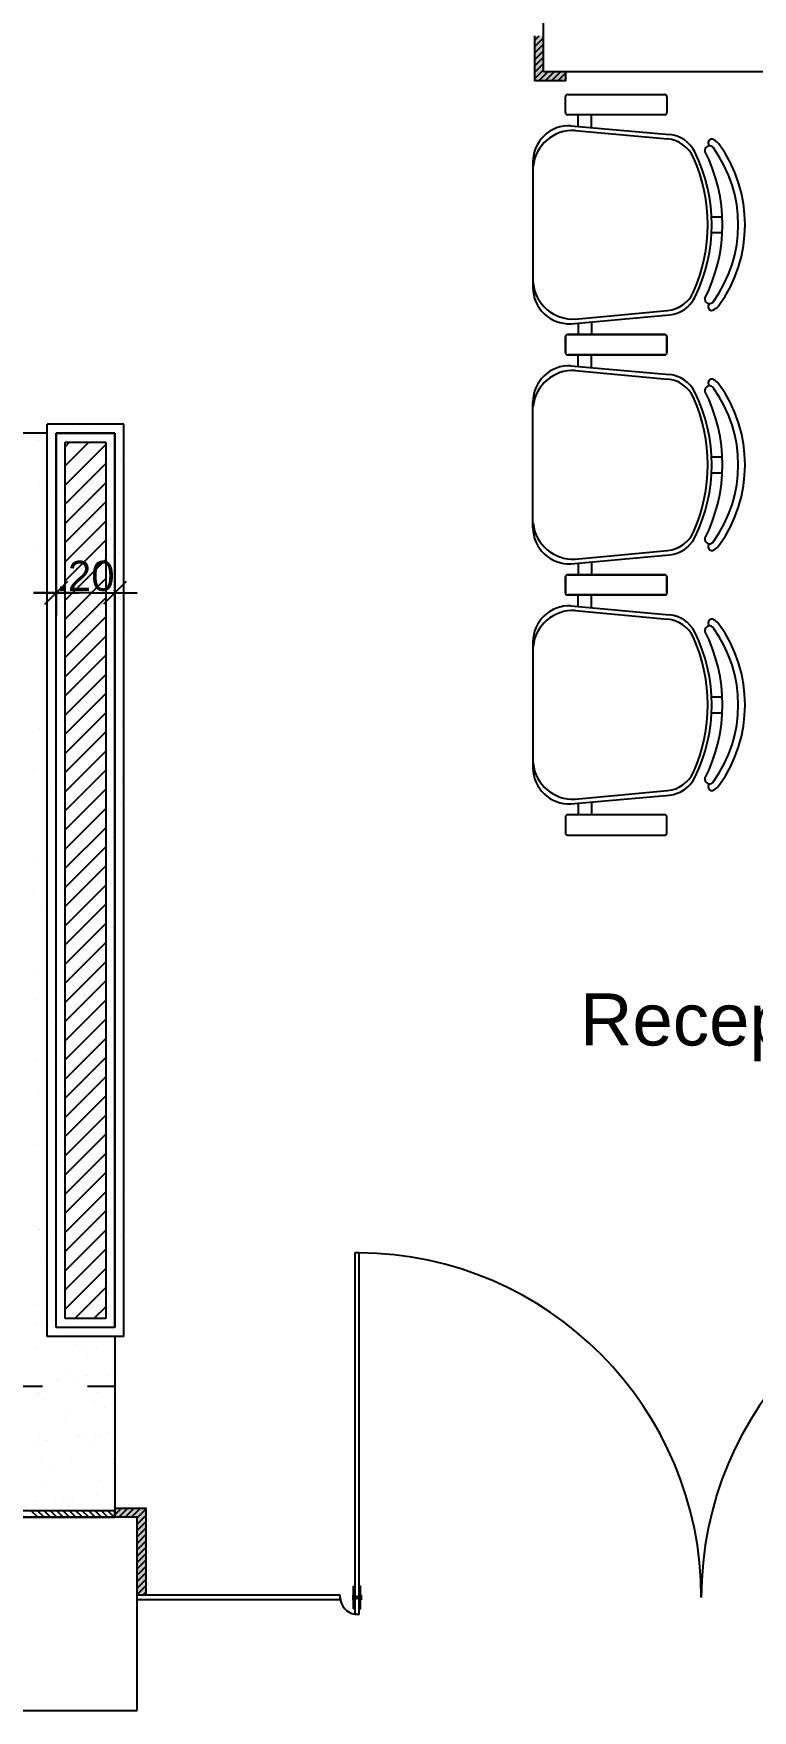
# Model space of a CAD drawing. Header units: millimetres. Extents: x 1573 to 2177, y 1587 to 1932.
# Drawn here: x 1782.701 to 1784.295, y 1893.879 to 1897.592 of the extents above; entities that cross this region are included whole.
import ezdxf
from ezdxf.enums import TextEntityAlignment as Align

# ---------------------------------------------------------------- set-up
doc = ezdxf.new("R2010")
doc.units = ezdxf.units.MM
doc.header["$LTSCALE"] = 0.03
doc.linetypes.add('HIDDEN', pattern=[9.525, 6.35, -3.175])
doc.layers.add('-HIDRO', color=8, linetype='Continuous')
doc.styles.add('ARIAL', font='arial.ttf')
doc.styles.get("Standard").update_dxf_attribs({"font": 'arial.ttf'})

# ---------------------------------------------------------------- blocks, each defined once
blk = doc.blocks.new('TICK1')
for p, q in [((0, 1), (0, -1)), ((-1, 0), (1, 0)), ((0.5, 0.5), (-0.5, -0.5))]:
    blk.add_line(p, q)

msp = doc.modelspace()

# ---------------------------------------------------------------- hatches: boundary and pattern name
at = {"layer": '-HIDRO'}
h = msp.add_hatch(color=256, dxfattribs=at)
h.dxf.hatch_style = 1
h.paths.add_polyline_path([(1783.8112, 1897.4874), (1783.8312, 1897.5072), (1783.8312, 1897.5872), (1783.8112, 1897.5872)])
h.paths.add_polyline_path([(1783.8112, 1897.4872), (1783.8812, 1897.4872), (1783.8812, 1897.5072), (1783.8312, 1897.5072)])
h = msp.add_hatch(color=256, dxfattribs=at)
h.dxf.hatch_style = 1
h.paths.add_polyline_path([(1782.9512, 1894.3269), (1782.9312, 1894.3071), (1782.9312, 1894.1341), (1782.9512, 1894.1341)])
h.paths.add_polyline_path([(1782.9512, 1894.3271), (1782.8812, 1894.3271), (1782.8812, 1894.3071), (1782.9312, 1894.3071)])

# ---------------------------------------------------------------- linework, layer by layer
for p, q in [((1783.8312, 1897.5072), (1783.8312, 1897.9347)), ((1783.8112, 1897.5872), (1783.8112, 1897.4872)), ((1783.8112, 1897.5766), (1783.8218, 1897.5872)), ((1783.8112, 1897.5625), (1783.8312, 1897.5825)), ((1783.8112, 1897.5484), (1783.8312, 1897.5684)), ((1783.8112, 1897.5342), (1783.8312, 1897.5542)), ((1783.8112, 1897.5201), (1783.8312, 1897.5401)), ((1783.8112, 1897.5059), (1783.8312, 1897.5259)), ((1783.8112, 1897.4918), (1783.8312, 1897.5118)), ((1783.8812, 1897.4872), (1783.8112, 1897.4872)), ((1783.8208, 1897.4872), (1783.8408, 1897.5072)), ((1787.8083, 1897.5072), (1783.8312, 1897.5072)), ((1783.8349, 1897.4872), (1783.8549, 1897.5072)), ((1783.849, 1897.4872), (1783.869, 1897.5072)), ((1783.8632, 1897.4872), (1783.8812, 1897.5052)), ((1783.8773, 1897.4872), (1783.8812, 1897.4911)), ((1783.8812, 1897.4872), (1783.8812, 1897.5072)), ((1782.7312, 1896.7072), (1782.2811, 1896.7072)), ((1782.7312, 1894.7071), (1782.7312, 1896.7272)), ((1782.9012, 1896.7272), (1782.7312, 1896.7272)), ((1782.7512, 1894.7271), (1782.7512, 1896.7072)), ((1782.8812, 1896.7072), (1782.7512, 1896.7072)), ((1782.7534, 1896.7159), (1782.7534, 1896.7159)), ((1782.7718, 1896.7264), (1782.7718, 1896.7264)), ((1782.7849, 1896.7248), (1782.7849, 1896.7248)), ((1782.7933, 1896.7127), (1782.7933, 1896.7127)), ((1782.8224, 1896.725), (1782.8224, 1896.725)), ((1782.8812, 1894.7271), (1782.8812, 1896.7072)), ((1782.9012, 1894.7071), (1782.9012, 1896.7272)), ((1782.7115, 1896.6904), (1782.7115, 1896.6904)), ((1782.8355, 1896.6785), (1782.8355, 1896.6785)), ((1782.8415, 1896.6898), (1782.8415, 1896.6898)), ((1782.7357, 1896.6483), (1782.7357, 1896.6483)), ((1782.776, 1896.6395), (1782.776, 1896.6395)), ((1782.8797, 1896.638), (1782.8797, 1896.638)), ((1782.889, 1896.6294), (1782.889, 1896.6294)), ((1782.8939, 1896.6486), (1782.8939, 1896.6486)), ((1782.7147, 1896.5925), (1782.7147, 1896.5925)), ((1782.727, 1896.5934), (1782.727, 1896.5934)), ((1782.8129, 1896.5991), (1782.8129, 1896.5991)), ((1782.8447, 1896.5919), (1782.8447, 1896.5919)), ((1782.8692, 1896.5997), (1782.8692, 1896.5997)), ((1782.7325, 1896.5817), (1782.7325, 1896.5817)), ((1782.7363, 1896.5848), (1782.7363, 1896.5848)), ((1782.7738, 1896.5871), (1782.7738, 1896.5871)), ((1782.8002, 1896.5906), (1782.8002, 1896.5906)), ((1782.8343, 1896.5855), (1782.8343, 1896.5855)), ((1782.7768, 1896.5211), (1782.7768, 1896.5211)), ((1782.7792, 1896.5416), (1782.7792, 1896.5416)), ((1782.7869, 1896.5385), (1782.7869, 1896.5385)), ((1782.7179, 1896.4946), (1782.7179, 1896.4946)), ((1782.8311, 1896.498), (1782.8311, 1896.498)), ((1782.8405, 1896.4894), (1782.8405, 1896.4894)), ((1782.8479, 1896.494), (1782.8479, 1896.494)), ((1782.7103, 1896.4472), (1782.7103, 1896.4472)), ((1782.7171, 1896.458), (1782.7171, 1896.458)), ((1782.7793, 1896.4563), (1782.7793, 1896.4563)), ((1782.7824, 1896.4438), (1782.7824, 1896.4438)), ((1782.8206, 1896.4617), (1782.8206, 1896.4617)), ((1782.847, 1896.4652), (1782.847, 1896.4652)), ((1782.8539, 1896.4719), (1782.8539, 1896.4719)), ((1782.8753, 1896.4583), (1782.8753, 1896.4583)), ((1782.891, 1896.4431), (1782.891, 1896.4431)), ((1782.7211, 1896.3967), (1782.7211, 1896.3967)), ((1782.7383, 1896.3985), (1782.7383, 1896.3985)), ((1782.8178, 1896.3939), (1782.8178, 1896.3939)), ((1782.8511, 1896.3961), (1782.8511, 1896.3961)), ((1782.7367, 1896.3444), (1782.7367, 1896.3444)), ((1782.7825, 1896.358), (1782.7825, 1896.358)), ((1782.7856, 1896.3459), (1782.7856, 1896.3459)), ((1782.7919, 1896.3494), (1782.7919, 1896.3494)), ((1782.8674, 1896.3364), (1782.8674, 1896.3364)), ((1782.8939, 1896.3398), (1782.8939, 1896.3398)), ((1782.8949, 1896.3447), (1782.8949, 1896.3447)), ((1782.7243, 1896.2989), (1782.7243, 1896.2989)), ((1782.7307, 1896.3184), (1782.7307, 1896.3184)), ((1782.7571, 1896.3218), (1782.7571, 1896.3218)), ((1782.7581, 1896.3308), (1782.7581, 1896.3308)), ((1782.8261, 1896.3309), (1782.8261, 1896.3309)), ((1782.8424, 1896.3031), (1782.8424, 1896.3031)), ((1782.8543, 1896.2982), (1782.8543, 1896.2982)), ((1782.8588, 1896.2666), (1782.8588, 1896.2666)), ((1782.8866, 1896.2626), (1782.8866, 1896.2626)), ((1782.7888, 1896.248), (1782.7888, 1896.248)), ((1782.896, 1896.254), (1782.896, 1896.254)), ((1782.7275, 1896.201), (1782.7275, 1896.201)), ((1782.7339, 1896.218), (1782.7339, 1896.218)), ((1782.7362, 1896.1875), (1782.7362, 1896.1875)), ((1782.7433, 1896.2094), (1782.7433, 1896.2094)), ((1782.7775, 1896.193), (1782.7775, 1896.193)), ((1782.7777, 1896.2172), (1782.7777, 1896.2172)), ((1782.7992, 1896.2036), (1782.7992, 1896.2036)), ((1782.804, 1896.1965), (1782.804, 1896.1965)), ((1782.8575, 1896.2003), (1782.8575, 1896.2003)), ((1782.873, 1896.2056), (1782.873, 1896.2056)), ((1782.792, 1896.1501), (1782.792, 1896.1501)), ((1782.7938, 1896.1631), (1782.7938, 1896.1631)), ((1782.7416, 1896.1391), (1782.7416, 1896.1391)), ((1782.838, 1896.1226), (1782.838, 1896.1226)), ((1782.8474, 1896.114), (1782.8474, 1896.114)), ((1782.8999, 1896.1394), (1782.8999, 1896.1394)), ((1782.7307, 1896.1031), (1782.7307, 1896.1031)), ((1782.8188, 1896.09), (1782.8188, 1896.09)), ((1782.8402, 1896.0764), (1782.8402, 1896.0764)), ((1782.8607, 1896.1025), (1782.8607, 1896.1025)), ((1782.7141, 1896.0531), (1782.7141, 1896.0531)), ((1782.7831, 1896.0622), (1782.7831, 1896.0622)), ((1782.7952, 1896.0522), (1782.7952, 1896.0522)), ((1782.8244, 1896.0676), (1782.8244, 1896.0676)), ((1782.8508, 1896.0711), (1782.8508, 1896.0711)), ((1782.898, 1896.0677), (1782.898, 1896.0677)), ((1782.7339, 1896.0052), (1782.7339, 1896.0052)), ((1782.7452, 1896.0231), (1782.7452, 1896.0231)), ((1782.7827, 1896.0119), (1782.7827, 1896.0119)), ((1782.8639, 1896.0046), (1782.8639, 1896.0046)), ((1782.7016, 1895.9625), (1782.7016, 1895.9625)), ((1782.7894, 1895.9826), (1782.7894, 1895.9826)), ((1782.7988, 1895.974), (1782.7988, 1895.974)), ((1782.8598, 1895.9628), (1782.8598, 1895.9628)), ((1782.723, 1895.9489), (1782.723, 1895.9489)), ((1782.7345, 1895.9243), (1782.7345, 1895.9243)), ((1782.7609, 1895.9277), (1782.7609, 1895.9277)), ((1782.7984, 1895.9543), (1782.7984, 1895.9543)), ((1782.8299, 1895.9368), (1782.8299, 1895.9368)), ((1782.8494, 1895.9277), (1782.8494, 1895.9277)), ((1782.8712, 1895.9423), (1782.8712, 1895.9423)), ((1782.8812, 1895.9492), (1782.8812, 1895.9492)), ((1782.8976, 1895.9457), (1782.8976, 1895.9457)), ((1782.7371, 1895.9073), (1782.7371, 1895.9073)), ((1782.8671, 1895.9067), (1782.8671, 1895.9067)), ((1782.8936, 1895.8872), (1782.8936, 1895.8872)), ((1782.8016, 1895.8564), (1782.8016, 1895.8564)), ((1782.8237, 1895.8847), (1782.8237, 1895.8847)), ((1782.7408, 1895.8426), (1782.7408, 1895.8426)), ((1782.7426, 1895.8353), (1782.7426, 1895.8353)), ((1782.7502, 1895.834), (1782.7502, 1895.834)), ((1782.764, 1895.8217), (1782.764, 1895.8217)), ((1782.8767, 1895.8114), (1782.8767, 1895.8114)), ((1782.9008, 1895.8356), (1782.9008, 1895.8356)), ((1782.74, 1895.7934), (1782.74, 1895.7934)), ((1782.7403, 1895.8094), (1782.7403, 1895.8094)), ((1782.7813, 1895.7989), (1782.7813, 1895.7989)), ((1782.8008, 1895.7877), (1782.8008, 1895.7877)), ((1782.8077, 1895.8024), (1782.8077, 1895.8024)), ((1782.8703, 1895.8088), (1782.8703, 1895.8088)), ((1782.7065, 1895.7572), (1782.7065, 1895.7572)), ((1782.8048, 1895.7585), (1782.8048, 1895.7585)), ((1782.845, 1895.7472), (1782.845, 1895.7472)), ((1782.8543, 1895.7386), (1782.8543, 1895.7386)), ((1782.8647, 1895.7575), (1782.8647, 1895.7575)), ((1782.7435, 1895.7115), (1782.7435, 1895.7115)), ((1782.7837, 1895.7081), (1782.7837, 1895.7081)), ((1782.8735, 1895.7109), (1782.8735, 1895.7109)), ((1782.7016, 1895.694), (1782.7016, 1895.694)), ((1782.7868, 1895.6681), (1782.7868, 1895.6681)), ((1782.8051, 1895.6944), (1782.8051, 1895.6944)), ((1782.8281, 1895.6735), (1782.8281, 1895.6735)), ((1782.8546, 1895.677), (1782.8546, 1895.677)), ((1782.7178, 1895.659), (1782.7178, 1895.659)), ((1782.7476, 1895.63), (1782.7476, 1895.63)), ((1782.7522, 1895.6477), (1782.7522, 1895.6477)), ((1782.808, 1895.6607), (1782.808, 1895.6607)), ((1782.7467, 1895.6137), (1782.7467, 1895.6137)), ((1782.7964, 1895.6072), (1782.7964, 1895.6072)), ((1782.8057, 1895.5986), (1782.8057, 1895.5986)), ((1782.8767, 1895.613), (1782.8767, 1895.613)), ((1782.8112, 1895.5628), (1782.8112, 1895.5628)), ((1782.8247, 1895.5809), (1782.8247, 1895.5809)), ((1782.8461, 1895.5672), (1782.8461, 1895.5672)), ((1782.8563, 1895.5522), (1782.8563, 1895.5522)), ((1782.7382, 1895.5301), (1782.7382, 1895.5301)), ((1782.7499, 1895.5158), (1782.7499, 1895.5158)), ((1782.7647, 1895.5336), (1782.7647, 1895.5336)), ((1782.8337, 1895.5427), (1782.8337, 1895.5427)), ((1782.875, 1895.5481), (1782.875, 1895.5481)), ((1782.8799, 1895.5151), (1782.8799, 1895.5151)), ((1782.7036, 1895.5077), (1782.7036, 1895.5077)), ((1782.7886, 1895.5028), (1782.7886, 1895.5028)), ((1782.9005, 1895.5117), (1782.9005, 1895.5117)), ((1782.7075, 1895.4534), (1782.7075, 1895.4534)), ((1782.7478, 1895.4672), (1782.7478, 1895.4672)), ((1782.7572, 1895.4586), (1782.7572, 1895.4586)), ((1782.8144, 1895.4649), (1782.8144, 1895.4649)), ((1782.8657, 1895.4537), (1782.8657, 1895.4537)), ((1782.7289, 1895.4397), (1782.7289, 1895.4397)), ((1782.7531, 1895.4179), (1782.7531, 1895.4179)), ((1782.7851, 1895.4048), (1782.7851, 1895.4048)), ((1782.8077, 1895.4122), (1782.8077, 1895.4122)), ((1782.8115, 1895.4083), (1782.8115, 1895.4083)), ((1782.8805, 1895.4173), (1782.8805, 1895.4173)), ((1782.8831, 1895.4173), (1782.8831, 1895.4173)), ((1782.8871, 1895.44), (1782.8871, 1895.44)), ((1782.7438, 1895.3993), (1782.7438, 1895.3993)), ((1782.8176, 1895.367), (1782.8176, 1895.367)), ((1782.8296, 1895.3756), (1782.8296, 1895.3756)), ((1782.8519, 1895.3717), (1782.8519, 1895.3717)), ((1782.8613, 1895.3632), (1782.8613, 1895.3632)), ((1782.7086, 1895.3186), (1782.7086, 1895.3186)), ((1782.7485, 1895.3262), (1782.7485, 1895.3262)), ((1782.7563, 1895.32), (1782.7563, 1895.32)), ((1782.77, 1895.3125), (1782.77, 1895.3125)), ((1782.8863, 1895.3194), (1782.8863, 1895.3194)), ((1782.7216, 1895.2649), (1782.7216, 1895.2649)), ((1782.7591, 1895.2722), (1782.7591, 1895.2722)), ((1782.7906, 1895.274), (1782.7906, 1895.274)), ((1782.8208, 1895.2691), (1782.8208, 1895.2691)), ((1782.8319, 1895.2794), (1782.8319, 1895.2794)), ((1782.8583, 1895.2829), (1782.8583, 1895.2829)), ((1782.7124, 1895.2481), (1782.7124, 1895.2481)), ((1782.7595, 1895.2221), (1782.7595, 1895.2221)), ((1782.8033, 1895.2317), (1782.8033, 1895.2317)), ((1782.8127, 1895.2232), (1782.8127, 1895.2232)), ((1782.8706, 1895.2484), (1782.8706, 1895.2484)), ((1782.8895, 1895.2215), (1782.8895, 1895.2215)), ((1782.7896, 1895.1989), (1782.7896, 1895.1989)), ((1782.811, 1895.1853), (1782.811, 1895.1853)), ((1782.824, 1895.1712), (1782.824, 1895.1712)), ((1782.8374, 1895.1486), (1782.8374, 1895.1486)), ((1782.8632, 1895.1768), (1782.8632, 1895.1768)), ((1782.8787, 1895.154), (1782.8787, 1895.154)), ((1782.7105, 1895.1322), (1782.7105, 1895.1322)), ((1782.742, 1895.136), (1782.742, 1895.136)), ((1782.7535, 1895.1209), (1782.7535, 1895.1209)), ((1782.7627, 1895.1242), (1782.7627, 1895.1242)), ((1782.7684, 1895.1395), (1782.7684, 1895.1395)), ((1782.8927, 1895.1236), (1782.8927, 1895.1236)), ((1782.7547, 1895.0917), (1782.7547, 1895.0917)), ((1782.7641, 1895.0832), (1782.7641, 1895.0832)), ((1782.8272, 1895.0733), (1782.8272, 1895.0733)), ((1782.8306, 1895.0717), (1782.8306, 1895.0717)), ((1782.8147, 1895.0368), (1782.8147, 1895.0368)), ((1782.852, 1895.0581), (1782.852, 1895.0581)), ((1782.7475, 1895.0052), (1782.7475, 1895.0052)), ((1782.7659, 1895.0263), (1782.7659, 1895.0263)), ((1782.7888, 1895.0107), (1782.7888, 1895.0107)), ((1782.8153, 1895.0142), (1782.8153, 1895.0142)), ((1782.8589, 1894.9963), (1782.8589, 1894.9963)), ((1782.8843, 1895.0232), (1782.8843, 1895.0232)), ((1782.8959, 1895.0257), (1782.8959, 1895.0257)), ((1782.7945, 1894.9937), (1782.7945, 1894.9937)), ((1782.8304, 1894.9755), (1782.8304, 1894.9755)), ((1782.8682, 1894.9877), (1782.8682, 1894.9877)), ((1782.7061, 1894.9517), (1782.7061, 1894.9517)), ((1782.7134, 1894.9442), (1782.7134, 1894.9442)), ((1782.7155, 1894.9432), (1782.7155, 1894.9432)), ((1782.7348, 1894.9306), (1782.7348, 1894.9306)), ((1782.7691, 1894.9285), (1782.7691, 1894.9285)), ((1782.8716, 1894.9445), (1782.8716, 1894.9445)), ((1782.893, 1894.9309), (1782.893, 1894.9309)), ((1782.8991, 1894.9278), (1782.8991, 1894.9278)), ((1782.7661, 1894.8968), (1782.7661, 1894.8968)), ((1782.8357, 1894.8853), (1782.8357, 1894.8853)), ((1782.8621, 1894.8888), (1782.8621, 1894.8888)), ((1782.7254, 1894.8708), (1782.7254, 1894.8708)), ((1782.7944, 1894.8799), (1782.7944, 1894.8799)), ((1782.8103, 1894.8563), (1782.8103, 1894.8563)), ((1782.8196, 1894.8477), (1782.8196, 1894.8477)), ((1782.8336, 1894.8776), (1782.8336, 1894.8776)), ((1782.8355, 1894.8664), (1782.8355, 1894.8664)), ((1782.7544, 1894.817), (1782.7544, 1894.817)), ((1782.7723, 1894.8306), (1782.7723, 1894.8306)), ((1782.7038, 1894.778), (1782.7038, 1894.778)), ((1782.7759, 1894.8034), (1782.7759, 1894.8034)), ((1782.8368, 1894.7797), (1782.8368, 1894.7797)), ((1782.8702, 1894.8014), (1782.8702, 1894.8014)), ((1782.7045, 1894.7365), (1782.7045, 1894.7365)), ((1782.7175, 1894.7568), (1782.7175, 1894.7568)), ((1782.7184, 1894.7389), (1782.7184, 1894.7389)), ((1782.7458, 1894.7419), (1782.7458, 1894.7419)), ((1782.7722, 1894.7454), (1782.7722, 1894.7454)), ((1782.8412, 1894.7545), (1782.8412, 1894.7545)), ((1782.8766, 1894.7392), (1782.8766, 1894.7392)), ((1782.8825, 1894.7599), (1782.8825, 1894.7599)), ((1782.9012, 1894.7071), (1782.7312, 1894.7071)), ((1782.8812, 1894.7271), (1782.7512, 1894.7271)), ((1782.7617, 1894.7163), (1782.7617, 1894.7163)), ((1782.771, 1894.7077), (1782.771, 1894.7077)), ((1782.7755, 1894.7327), (1782.7755, 1894.7327)), ((1782.8812, 1894.7071), (1782.8812, 1894.3271)), ((1782.707, 1894.6801), (1782.707, 1894.6801)), ((1782.7955, 1894.6898), (1782.7955, 1894.6898)), ((1782.8169, 1894.6762), (1782.8169, 1894.6762)), ((1782.8216, 1894.6614), (1782.8216, 1894.6614)), ((1782.84, 1894.6818), (1782.84, 1894.6818)), ((1782.7787, 1894.6348), (1782.7787, 1894.6348)), ((1782.7513, 1894.6111), (1782.7513, 1894.6111)), ((1782.7594, 1894.6117), (1782.7594, 1894.6117)), ((1782.7926, 1894.6166), (1782.7926, 1894.6166)), ((1782.8191, 1894.6201), (1782.8191, 1894.6201)), ((1782.8658, 1894.6209), (1782.8658, 1894.6209)), ((1782.8752, 1894.6123), (1782.8752, 1894.6123)), ((1782.7102, 1894.5822), (1782.7102, 1894.5822)), ((1782.7131, 1894.5763), (1782.7131, 1894.5763)), ((1782.7224, 1894.5677), (1782.7224, 1894.5677)), ((1782.8365, 1894.5626), (1782.8365, 1894.5626)), ((1782.8432, 1894.5839), (1782.8432, 1894.5839)), ((1782.8579, 1894.5489), (1782.8579, 1894.5489)), ((1782.773, 1894.5214), (1782.773, 1894.5214)), ((1782.7819, 1894.5369), (1782.7819, 1894.5369)), ((1782.7134, 1894.4843), (1782.7134, 1894.4843)), ((1782.7291, 1894.4767), (1782.7291, 1894.4767)), ((1782.7981, 1894.4858), (1782.7981, 1894.4858)), ((1782.8004, 1894.4845), (1782.8004, 1894.4845)), ((1782.8172, 1894.4809), (1782.8172, 1894.4809)), ((1782.8394, 1894.4912), (1782.8394, 1894.4912)), ((1782.8464, 1894.486), (1782.8464, 1894.486)), ((1782.8659, 1894.4947), (1782.8659, 1894.4947)), ((1782.7027, 1894.4732), (1782.7027, 1894.4732)), ((1782.7851, 1894.439), (1782.7851, 1894.439)), ((1782.8266, 1894.4723), (1782.8266, 1894.4723)), ((1782.7193, 1894.4351), (1782.7193, 1894.4351)), ((1782.7408, 1894.4214), (1782.7408, 1894.4214)), ((1782.8771, 1894.426), (1782.8771, 1894.426)), ((1782.8775, 1894.4354), (1782.8775, 1894.4354)), ((1782.7166, 1894.3864), (1782.7166, 1894.3864)), ((1782.7244, 1894.3814), (1782.7244, 1894.3814)), ((1782.8496, 1894.3881), (1782.8496, 1894.3881)), ((1782.7082, 1894.3424), (1782.7082, 1894.3424)), ((1782.7495, 1894.3478), (1782.7495, 1894.3478)), ((1782.7686, 1894.3409), (1782.7686, 1894.3409)), ((1782.776, 1894.3513), (1782.776, 1894.3513)), ((1782.778, 1894.3323), (1782.778, 1894.3323)), ((1782.7883, 1894.3411), (1782.7883, 1894.3411)), ((1782.8414, 1894.3573), (1782.8414, 1894.3573)), ((1782.845, 1894.3604), (1782.845, 1894.3604)), ((1782.8812, 1894.3264), (1782.8818, 1894.3271)), ((1782.8812, 1894.3123), (1782.896, 1894.3271)), ((1782.8812, 1894.3271), (1782.9512, 1894.3271)), ((1782.8812, 1894.3271), (1782.8812, 1894.3071)), ((1782.8901, 1894.3071), (1782.9101, 1894.3271)), ((1782.9043, 1894.3071), (1782.9243, 1894.3271)), ((1782.9184, 1894.3071), (1782.9384, 1894.3271)), ((1782.9512, 1894.1341), (1782.9512, 1894.3271)), ((1781.0661, 1894.3071), (1782.8812, 1894.3071)), ((1781.069, 1894.3221), (1782.8812, 1894.3221)), ((1782.9312, 1894.3071), (1781.7041, 1894.3071)), ((1782.7104, 1894.3071), (1782.6954, 1894.3221)), ((1782.7245, 1894.3071), (1782.7095, 1894.3221)), ((1782.7387, 1894.3071), (1782.7237, 1894.3221)), ((1782.7528, 1894.3071), (1782.7378, 1894.3221)), ((1782.767, 1894.3071), (1782.752, 1894.3221)), ((1782.7604, 1894.3079), (1782.7604, 1894.3079)), ((1782.7811, 1894.3071), (1782.7661, 1894.3221)), ((1782.7952, 1894.3071), (1782.7802, 1894.3221)), ((1782.8094, 1894.3071), (1782.7944, 1894.3221)), ((1782.8235, 1894.3071), (1782.8085, 1894.3221)), ((1782.8377, 1894.3071), (1782.8227, 1894.3221)), ((1782.8518, 1894.3071), (1782.8368, 1894.3221)), ((1782.866, 1894.3071), (1782.851, 1894.3221)), ((1782.8801, 1894.3071), (1782.8651, 1894.3221)), ((1782.8812, 1894.3202), (1782.8792, 1894.3221)), ((1782.8812, 1894.3071), (1782.8812, 1894.3221)), ((1782.9312, 1894.3057), (1782.9512, 1894.3257)), ((1782.9312, 1894.2916), (1782.9512, 1894.3116)), ((1782.9312, 1893.8791), (1782.9312, 1894.3071)), ((1782.9312, 1894.2774), (1782.9512, 1894.2974)), ((1782.9312, 1894.2633), (1782.9512, 1894.2833)), ((1782.9312, 1894.2491), (1782.9512, 1894.2691)), ((1782.9312, 1894.235), (1782.9512, 1894.255)), ((1782.9312, 1894.2209), (1782.9512, 1894.2409)), ((1782.9312, 1894.2067), (1782.9512, 1894.2267)), ((1782.9312, 1894.1926), (1782.9512, 1894.2126)), ((1782.9312, 1894.1784), (1782.9512, 1894.1984)), ((1782.9312, 1894.1643), (1782.9512, 1894.1843)), ((1782.9312, 1894.1501), (1782.9512, 1894.1701)), ((1782.9312, 1894.136), (1782.9512, 1894.156)), ((1782.9434, 1894.1341), (1782.9512, 1894.1419)), ((1783.4101, 1894.1041), (1783.4101, 1894.1541)), ((1783.4101, 1894.1541), (1783.4131, 1894.1541)), ((1783.4261, 1894.1541), (1783.4231, 1894.1541)), ((1783.4261, 1894.1041), (1783.4261, 1894.1541)), ((1783.3812, 1894.1341), (1782.9312, 1894.1341)), ((1782.9512, 1894.1341), (1782.9312, 1894.1341)), ((1783.3812, 1894.1241), (1782.9312, 1894.1241)), ((1783.3812, 1894.1241), (1783.3812, 1894.1341)), ((1783.4101, 1894.1041), (1783.4131, 1894.1041)), ((1783.4231, 1894.1041), (1783.4261, 1894.1041)), ((1780.6706, 1893.8791), (1782.9312, 1893.8791))]:
    msp.add_line(p, q, dxfattribs=at)
at = {"layer": '-HIDRO', "linetype": 'ByBlock'}
for p, q in [((1783.8802, 1897.4172), (1783.8802, 1897.4522)), ((1783.8852, 1897.4572), (1784.1002, 1897.4572)), ((1784.1052, 1897.4522), (1784.1052, 1897.4172)), ((1784.1002, 1897.4122), (1783.8852, 1897.4122)), ((1783.9082, 1897.386), (1783.9082, 1897.4122)), ((1783.9382, 1897.3847), (1783.9382, 1897.4122)), ((1783.8918, 1897.3881), (1784.1105, 1897.3685)), ((1783.9018, 1897.3777), (1784.1064, 1897.3587)), ((1783.8082, 1897.3082), (1783.8082, 1897.0296)), ((1784.2043, 1897.1864), (1784.2278, 1897.1864)), ((1784.2043, 1897.1514), (1784.2278, 1897.1514)), ((1783.8918, 1896.9497), (1784.1105, 1896.9693)), ((1783.9018, 1896.9601), (1784.1064, 1896.9791)), ((1783.8852, 1896.9256), (1784.1002, 1896.9256)), ((1784.1002, 1896.9256), (1783.8852, 1896.9256)), ((1783.9082, 1896.9518), (1783.9082, 1896.9256)), ((1783.9382, 1896.9531), (1783.9382, 1896.9256)), ((1783.8802, 1896.8856), (1783.8802, 1896.9206)), ((1783.8802, 1896.9206), (1783.8802, 1896.8856)), ((1784.1052, 1896.9206), (1784.1052, 1896.8856)), ((1784.1052, 1896.8856), (1784.1052, 1896.9206)), ((1784.1002, 1896.8806), (1783.8852, 1896.8806)), ((1783.8852, 1896.8806), (1784.1002, 1896.8806)), ((1783.8918, 1896.8565), (1784.1105, 1896.8369)), ((1783.9082, 1896.8544), (1783.9082, 1896.8806)), ((1783.9382, 1896.8531), (1783.9382, 1896.8806)), ((1783.9018, 1896.8461), (1784.1064, 1896.8271)), ((1783.8082, 1896.498), (1783.8082, 1896.7766)), ((1784.2043, 1896.6548), (1784.2278, 1896.6548)), ((1784.2043, 1896.6198), (1784.2278, 1896.6198)), ((1783.9018, 1896.4286), (1784.1064, 1896.4475)), ((1783.8918, 1896.4181), (1784.1105, 1896.4377)), ((1783.9082, 1896.4202), (1783.9082, 1896.394)), ((1783.9382, 1896.4215), (1783.9382, 1896.394)), ((1783.8802, 1896.389), (1783.8802, 1896.354)), ((1783.8802, 1896.354), (1783.8802, 1896.389)), ((1784.1002, 1896.394), (1783.8852, 1896.394)), ((1783.8852, 1896.394), (1784.1002, 1896.394)), ((1784.1052, 1896.354), (1784.1052, 1896.389)), ((1784.1052, 1896.389), (1784.1052, 1896.354)), ((1783.8852, 1896.349), (1784.1002, 1896.349)), ((1784.1002, 1896.349), (1783.8852, 1896.349)), ((1783.9082, 1896.3229), (1783.9082, 1896.349)), ((1783.9382, 1896.3215), (1783.9382, 1896.349)), ((1783.8918, 1896.3249), (1784.1105, 1896.3053)), ((1783.9018, 1896.3145), (1784.1064, 1896.2955)), ((1783.8082, 1896.245), (1783.8082, 1895.9664)), ((1784.2043, 1896.1232), (1784.2278, 1896.1232)), ((1784.2043, 1896.0882), (1784.2278, 1896.0882)), ((1783.8918, 1895.8865), (1784.1105, 1895.9061)), ((1783.9018, 1895.897), (1784.1064, 1895.9159)), ((1783.9082, 1895.8886), (1783.9082, 1895.8624)), ((1783.9382, 1895.8899), (1783.9382, 1895.8624)), ((1783.8802, 1895.8574), (1783.8802, 1895.8224)), ((1784.1002, 1895.8624), (1783.8852, 1895.8624)), ((1784.1052, 1895.8224), (1784.1052, 1895.8574)), ((1783.8852, 1895.8174), (1784.1002, 1895.8174))]:
    msp.add_line(p, q, dxfattribs=at)
at = {"layer": '-HIDRO', "ltscale": 100}
for p, q in [((1782.7512, 1894.7271), (1782.7512, 1896.7072)), ((1782.7512, 1896.7072), (1782.8812, 1896.7072)), ((1782.8812, 1896.7072), (1782.8812, 1894.7271)), ((1782.7712, 1896.6772), (1782.7811, 1896.6872)), ((1782.7712, 1896.6348), (1782.8235, 1896.6872)), ((1782.7712, 1894.7471), (1782.7712, 1896.6872)), ((1782.7712, 1896.6872), (1782.8612, 1896.6872)), ((1782.7712, 1896.5924), (1782.8612, 1896.6824)), ((1782.8612, 1896.6872), (1782.8612, 1894.7471)), ((1782.7712, 1896.5499), (1782.8612, 1896.64)), ((1782.7712, 1896.5075), (1782.8612, 1896.5975)), ((1782.7712, 1896.4651), (1782.8612, 1896.5551)), ((1782.7712, 1896.4227), (1782.8612, 1896.5127)), ((1782.7712, 1896.3802), (1782.8612, 1896.4702)), ((1782.7712, 1896.3378), (1782.8612, 1896.4278)), ((1782.7712, 1896.2954), (1782.8612, 1896.3854)), ((1782.7712, 1896.253), (1782.8612, 1896.343)), ((1782.8312, 1896.3539), (1782.8012, 1896.3539)), ((1782.7712, 1896.2105), (1782.8612, 1896.3005)), ((1782.7712, 1896.1681), (1782.8612, 1896.2581)), ((1782.7712, 1896.1257), (1782.8612, 1896.2157)), ((1782.7712, 1896.0832), (1782.8612, 1896.1732)), ((1782.7712, 1896.0408), (1782.8612, 1896.1308)), ((1782.7712, 1895.9984), (1782.8612, 1896.0884)), ((1782.7712, 1895.956), (1782.8612, 1896.046)), ((1782.7712, 1895.9135), (1782.8612, 1896.0035)), ((1782.7712, 1895.8711), (1782.8612, 1895.9611)), ((1782.7712, 1895.8287), (1782.8612, 1895.9187)), ((1782.7712, 1895.7862), (1782.8612, 1895.8762)), ((1782.7712, 1895.7438), (1782.8612, 1895.8338)), ((1782.7712, 1895.7014), (1782.8612, 1895.7914)), ((1782.7712, 1895.659), (1782.8612, 1895.749)), ((1782.7712, 1895.6165), (1782.8612, 1895.7065)), ((1782.7712, 1895.5741), (1782.8612, 1895.6641)), ((1782.7712, 1895.5317), (1782.8612, 1895.6217)), ((1782.7712, 1895.4893), (1782.8612, 1895.5793)), ((1782.7712, 1895.4468), (1782.8612, 1895.5368)), ((1782.7712, 1895.4044), (1782.8612, 1895.4944)), ((1782.7712, 1895.362), (1782.8612, 1895.452)), ((1782.7712, 1895.3195), (1782.8612, 1895.4095)), ((1782.7712, 1895.2771), (1782.8612, 1895.3671)), ((1782.7712, 1895.2347), (1782.8612, 1895.3247)), ((1782.7712, 1895.1923), (1782.8612, 1895.2823)), ((1782.7712, 1895.1498), (1782.8612, 1895.2398)), ((1782.7712, 1895.1074), (1782.8612, 1895.1974)), ((1782.7712, 1895.065), (1782.8612, 1895.155)), ((1782.7712, 1895.0225), (1782.8612, 1895.1125)), ((1782.7712, 1894.9801), (1782.8612, 1895.0701)), ((1782.7712, 1894.9377), (1782.8612, 1895.0277)), ((1782.7712, 1894.8953), (1782.8612, 1894.9853)), ((1782.7712, 1894.8528), (1782.8612, 1894.9428)), ((1782.7712, 1894.8104), (1782.8612, 1894.9004)), ((1782.7712, 1894.768), (1782.8612, 1894.858)), ((1782.7927, 1894.7471), (1782.8612, 1894.8156)), ((1782.8352, 1894.7471), (1782.8612, 1894.7731)), ((1782.8612, 1894.7471), (1782.7712, 1894.7471)), ((1782.8812, 1894.7271), (1782.7512, 1894.7271))]:
    msp.add_line(p, q, dxfattribs=at)
at = {"layer": '-HIDRO', "linetype": 'HIDDEN', "ltscale": 100}
for p, q in [((1782.7512, 1896.7052), (1782.7512, 1896.3479)), ((1782.7512, 1896.7052), (1782.7512, 1896.3479)), ((1782.8812, 1896.7052), (1782.8812, 1896.3479))]:
    msp.add_line(p, q, dxfattribs=at)
at = {"layer": '-HIDRO', "linetype": 'HIDDEN'}
msp.add_line((1781.0781, 1894.5971), (1782.8812, 1894.5971), dxfattribs=at)
at = {"layer": '-HIDRO'}
for points in [[(1783.413, 1894.8923), (1783.4131, 1894.0923), (1783.4231, 1894.0923), (1783.423, 1894.8923)], [(1783.4089, 1894.1243), (1783.4101, 1894.1243), (1783.4101, 1894.1339), (1783.4089, 1894.1339)], [(1783.4274, 1894.1243), (1783.4261, 1894.1243), (1783.4261, 1894.1339), (1783.4274, 1894.1339)]]:
    msp.add_lwpolyline(points, close=True, dxfattribs=at)
msp.add_circle((1783.418, 1894.1291), 0.00294, dxfattribs=at)
at = {"layer": '-HIDRO', "linetype": 'ByBlock'}
for centre, radius, start, end in [((1783.8852, 1897.4522), 0.005, 90, 180), ((1784.1002, 1897.4522), 0.005, 0, 90), ((1783.8852, 1897.4172), 0.005, 180, 270), ((1784.1002, 1897.4172), 0.005, 270, 0), ((1783.8882, 1897.3082), 0.08, 87.4308, 180), ((1783.8968, 1897.2891), 0.0887, 86.7478, 174.4075), ((1784.1, 1897.289), 0.07, 24.2639, 84.7001), ((1784.1042, 1897.2988), 0.07, 26.3953, 84.8788), ((1784.1993, 1897.3337), 0.01, 64.8545, 189.6706), ((1784.1993, 1897.3337), 0.01, 64.8545, 189.6706), ((1784.2043, 1897.3508), 0.00782, 44.6745, 240.1891), ((1784.1982, 1897.3314), 0.0125, 36.8699, 64.8545), ((1784.1982, 1897.3314), 0.0125, 36.8699, 64.8545), ((1783.973, 1897.1689), 0.2902, 324.1442, 35.8558), ((1783.973, 1897.1689), 0.2902, 324.1442, 35.8558), ((1784.1982, 1897.3314), 0.0275, 36.5429, 64.8545), ((1783.973, 1897.1689), 0.3052, 324.1238, 35.8762), ((1783.8336, 1897.1689), 0.3622, 335.7361, 24.2639), ((1783.8425, 1897.1689), 0.3622, 333.6047, 26.3953), ((1783.866, 1897.1689), 0.3622, 333.2374, 26.7626), ((1783.866, 1897.1689), 0.3622, 333.2374, 26.7626), ((1783.8968, 1897.0487), 0.0887, 185.5925, 273.2522), ((1783.8882, 1897.0296), 0.08, 180, 272.5692), ((1784.1, 1897.0488), 0.07, 275.2999, 335.7361), ((1784.1042, 1897.039), 0.07, 275.1212, 333.6047), ((1784.1993, 1897.0041), 0.01, 170.3294, 295.1455), ((1784.1993, 1897.0041), 0.01, 170.3294, 295.1455), ((1784.2043, 1896.987), 0.00782, 119.8109, 315.3255), ((1784.1982, 1897.0064), 0.0125, 295.1455, 323.1301), ((1784.1982, 1897.0064), 0.0125, 295.1455, 323.1301), ((1784.1982, 1897.0064), 0.0275, 295.1455, 323.4571), ((1783.8852, 1896.9206), 0.005, 90, 180), ((1783.8852, 1896.9206), 0.005, 90, 180), ((1784.1002, 1896.9206), 0.005, 0, 90), ((1784.1002, 1896.9206), 0.005, 0, 90), ((1783.8882, 1896.7766), 0.08, 87.4308, 180), ((1783.8852, 1896.8856), 0.005, 180, 270), ((1783.8852, 1896.8856), 0.005, 180, 270), ((1784.1002, 1896.8856), 0.005, 270, 0), ((1784.1002, 1896.8856), 0.005, 270, 0), ((1783.8968, 1896.7575), 0.0887, 86.7478, 174.4075), ((1784.1, 1896.7574), 0.07, 24.2639, 84.7001), ((1784.1042, 1896.7672), 0.07, 26.3953, 84.8788), ((1784.2043, 1896.8192), 0.00782, 44.6745, 240.1891), ((1784.1982, 1896.7998), 0.0275, 36.5429, 64.8545), ((1783.973, 1896.6373), 0.3052, 324.1238, 35.8762), ((1783.8336, 1896.6373), 0.3622, 335.7361, 24.2639), ((1783.8425, 1896.6373), 0.3622, 333.6047, 26.3953), ((1784.1993, 1896.8021), 0.01, 64.8545, 189.6706), ((1784.1993, 1896.8021), 0.01, 64.8545, 189.6706), ((1783.866, 1896.6373), 0.3622, 333.2374, 26.7626), ((1783.866, 1896.6373), 0.3622, 333.2374, 26.7626), ((1784.1982, 1896.7998), 0.0125, 36.8699, 64.8545), ((1784.1982, 1896.7998), 0.0125, 36.8699, 64.8545), ((1783.973, 1896.6373), 0.2902, 324.1442, 35.8558), ((1783.973, 1896.6373), 0.2902, 324.1442, 35.8558), ((1783.8882, 1896.498), 0.08, 180, 272.5692), ((1783.8968, 1896.5171), 0.0887, 185.5925, 273.2522), ((1784.1, 1896.5172), 0.07, 275.2999, 335.7361), ((1784.1042, 1896.5074), 0.07, 275.1212, 333.6047), ((1784.1993, 1896.4725), 0.01, 170.3294, 295.1455), ((1784.1993, 1896.4725), 0.01, 170.3294, 295.1455), ((1784.2043, 1896.4554), 0.00782, 119.8109, 315.3255), ((1784.1982, 1896.4748), 0.0125, 295.1455, 323.1301), ((1784.1982, 1896.4748), 0.0125, 295.1455, 323.1301), ((1784.1982, 1896.4748), 0.0275, 295.1455, 323.4571), ((1783.8852, 1896.389), 0.005, 90, 180), ((1783.8852, 1896.389), 0.005, 90, 180), ((1784.1002, 1896.389), 0.005, 0, 90), ((1784.1002, 1896.389), 0.005, 0, 90), ((1783.8852, 1896.354), 0.005, 180, 270), ((1783.8852, 1896.354), 0.005, 180, 270), ((1784.1002, 1896.354), 0.005, 270, 0), ((1784.1002, 1896.354), 0.005, 270, 0), ((1783.8882, 1896.245), 0.08, 87.4308, 180), ((1783.8968, 1896.2259), 0.0887, 86.7478, 174.4075), ((1784.1, 1896.2258), 0.07, 24.2639, 84.7001), ((1784.1042, 1896.2356), 0.07, 26.3953, 84.8788), ((1784.2043, 1896.2876), 0.00782, 44.6745, 240.1891), ((1783.8425, 1896.1057), 0.3622, 333.6047, 26.3953), ((1784.1993, 1896.2705), 0.01, 64.8545, 189.6706), ((1784.1993, 1896.2705), 0.01, 64.8545, 189.6706), ((1783.866, 1896.1057), 0.3622, 333.2374, 26.7626), ((1783.866, 1896.1057), 0.3622, 333.2374, 26.7626), ((1784.1982, 1896.2682), 0.0125, 36.8699, 64.8545), ((1784.1982, 1896.2682), 0.0125, 36.8699, 64.8545), ((1783.973, 1896.1057), 0.2902, 324.1442, 35.8558), ((1783.973, 1896.1057), 0.2902, 324.1442, 35.8558), ((1784.1982, 1896.2682), 0.0275, 36.5429, 64.8545), ((1783.973, 1896.1057), 0.3052, 324.1238, 35.8762), ((1783.8336, 1896.1057), 0.3622, 335.7361, 24.2639), ((1783.8882, 1895.9664), 0.08, 180, 272.5692), ((1783.8968, 1895.9855), 0.0887, 185.5925, 273.2522), ((1784.1, 1895.9857), 0.07, 275.2999, 335.7361), ((1784.1042, 1895.9758), 0.07, 275.1212, 333.6047), ((1784.1993, 1895.941), 0.01, 170.3294, 295.1455), ((1784.1993, 1895.941), 0.01, 170.3294, 295.1455), ((1784.2043, 1895.9238), 0.00782, 119.8109, 315.3255), ((1784.1982, 1895.9432), 0.0125, 295.1455, 323.1301), ((1784.1982, 1895.9432), 0.0125, 295.1455, 323.1301), ((1784.1982, 1895.9432), 0.0275, 295.1455, 323.4571), ((1783.8852, 1895.8574), 0.005, 90, 180), ((1784.1002, 1895.8574), 0.005, 0, 90), ((1783.8852, 1895.8224), 0.005, 180, 270), ((1784.1002, 1895.8224), 0.005, 270, 0)]:
    msp.add_arc(centre, radius, start, end, dxfattribs=at)
at = {"layer": '-HIDRO'}
for centre, radius, start, end in [((1783.4179, 1894.1291), 0.7633, 0.0009, 89.6225), ((1784.9445, 1894.1291), 0.7633, 90.3775, 179.9991), ((1783.4187, 1894.1294), 0.0375, 180.5356, 261.4167)]:
    msp.add_arc(centre, radius, start, end, dxfattribs=at)

# ---------------------------------------------------------------- block references
at = {"layer": '-HIDRO', "ltscale": 100, "xscale": 0.05000171432648642, "yscale": 0.05000171432648642, "zscale": 0.05000171432648642, "rotation": 180}
msp.add_blockref('TICK1', (1782.7512, 1896.3539), dxfattribs=at)
at = {"layer": '-HIDRO', "ltscale": 100, "xscale": 0.05000171432648642, "yscale": 0.05000171432648642, "zscale": 0.05000171432648642}
for p in [(1782.7512, 1896.3539), (1782.8812, 1896.3539)]:
    msp.add_blockref('TICK1', p, dxfattribs=at)

# ---------------------------------------------------------------- texts
at = {"layer": '-HIDRO', "ltscale": 100, "insert": (1782.8162, 1896.3909), "char_height": 0.06667, "attachment_point": 5}
msp.add_mtext('\\A1;.20', dxfattribs=at)
at = {"style": 'ARIAL'}
msp.add_text('Recepção Consultórios', height=0.115204, dxfattribs=at).set_placement((1784.7442, 1895.4091), align=Align.MIDDLE_CENTER)

doc.saveas('drawing.dxf')
